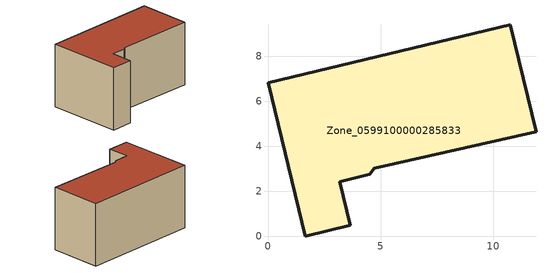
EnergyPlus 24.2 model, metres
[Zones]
Zone_0599100000285833
 floor ground (C_G): 11.89,4.63 4.71,3.02 4.51,2.75 3.19,2.43 3.66,0.5 1.66,0 0,6.81 10.75,9.39 z0
 wall outside (C_F): 1.66,0 3.66,0.5 3.19,2.43 4.51,2.75 4.71,3.02 11.89,4.63 10.75,9.39 0,6.81 1.66,0 z0:5.9
 roof outside (C_R): 4.71,3.02 11.89,4.63 10.75,9.39 0,6.81 1.66,0 3.66,0.5 3.19,2.43 4.51,2.75 z5.9
[BUILDING]
Pand.0599100000285833: North Axis=0; Terrain=City; Loads Convergence Tolerance Value=0.04; Temperature Convergence Tolerance Value=0.4; Solar Distribution=FullExterior; Maximum Number of Warmup Days=25; Minimum Number of Warmup Days=1
[Site:Location]
Rotterdam.The.Hague.AP_ZH_NLD Design_Conditions: Latitude=51.96; Longitude=4.45; Time Zone=1; Elevation=-4.5
[SITE:GROUNDTEMPERATURE:BUILDINGSURFACE]
18, 18, 18, 18, 18, 18, 18, 18, 18, 18, 18, 18
[MATERIAL] Thermal Absorptance=0.9; Solar Absorptance=0.7; Visible Absorptance=0.7
Name | Roughness | Thickness | Conductivity | Density | Specific Heat
G.TC.1975-1991 | MediumSmooth | 0.15 | 0.288461 | 540 | 1210
F.TC.1975-1991 | Rough | 0.3 | 0.230769 | 1920 | 840
R.TC.1975-1991 | MediumRough | 0.2 | 0.153846 | 1500 | 1000
[CONSTRUCTION]
C_G: G.TC.1975-1991
C_F: F.TC.1975-1991
C_R: R.TC.1975-1991
[ZONE]
Zone_0599100000285833: Type=1; Multiplier=1; Ceiling Height=Autocalculate; Volume=Autocalculate; Floor Area=autocalculate; Part of Total Floor Area=Yes
[ZONEINFILTRATION:DESIGNFLOWRATE]
Infil_Zone_0599100000285833: Zone or ZoneList or Space or SpaceList=Zone_0599100000285833; Schedule=AlwaysOn; Design Flow Rate Calculation Method=Flow/Area; Flow Rate per Floor Area=0.003; Constant Term Coefficient=1; Temperature Term Coefficient=0; Velocity Term Coefficient=0; Velocity Squared Term Coefficient=0
[HVACTEMPLATE:ZONE:IDEALLOADSAIRSYSTEM]
Zone_0599100000285833: Maximum Heating Supply Air Temperature=50; Minimum Cooling Supply Air Temperature=13; Maximum Heating Supply Air Humidity Ratio=0.0156; Minimum Cooling Supply Air Humidity Ratio=0.0077; Heating Limit=NoLimit; Cooling Limit=NoLimit; Dehumidification Control Type=ConstantSensibleHeatRatio; Cooling Sensible Heat Ratio=0.7; Dehumidification Setpoint=60; Humidification Control Type=None; Humidification Setpoint=30; Outdoor Air Method=None; Outdoor Air Flow Rate per Person=0.00944; Outdoor Air Flow Rate per Zone Floor Area=0; Outdoor Air Flow Rate per Zone=0; Demand Controlled Ventilation Type=None; Outdoor Air Economizer Type=NoEconomizer; Heat Recovery Type=None; Sensible Heat Recovery Effectiveness=0.7; Latent Heat Recovery Effectiveness=0.65
[ZONECONTROL:THERMOSTAT]
ThermostatControl_Zone_0599100000285833: Zone or ZoneList=Zone_0599100000285833; Control Type Schedule=DualSetpointControlType; Control 1=Thermostat_Zone_0599100000285833; Temperature Difference Between Cutout And Setpoint=0
[THERMOSTATSETPOINT:DUALSETPOINT]
Thermostat_Zone_0599100000285833: Heating Setpoint Temperature Schedule=HeatingSetpoint_Zone_0599100000285833; Cooling Setpoint Temperature Schedule=CoolingSetpoint_Zone_0599100000285833
[SCHEDULE:COMPACT]
HeatingSetpoint_Zone_0599100000285833: Through: 12/31, For: AllDays, Until: 24:00, 21
CoolingSetpoint_Zone_0599100000285833: Through: 12/31, For: AllDays, Until: 24:00, 24
DualSetpointControlType: Through: 12/31, For: AllDays, Until: 24:00, 4
AlwaysOn: Through: 12/31, For: AllDays, Until: 24:00, 1
